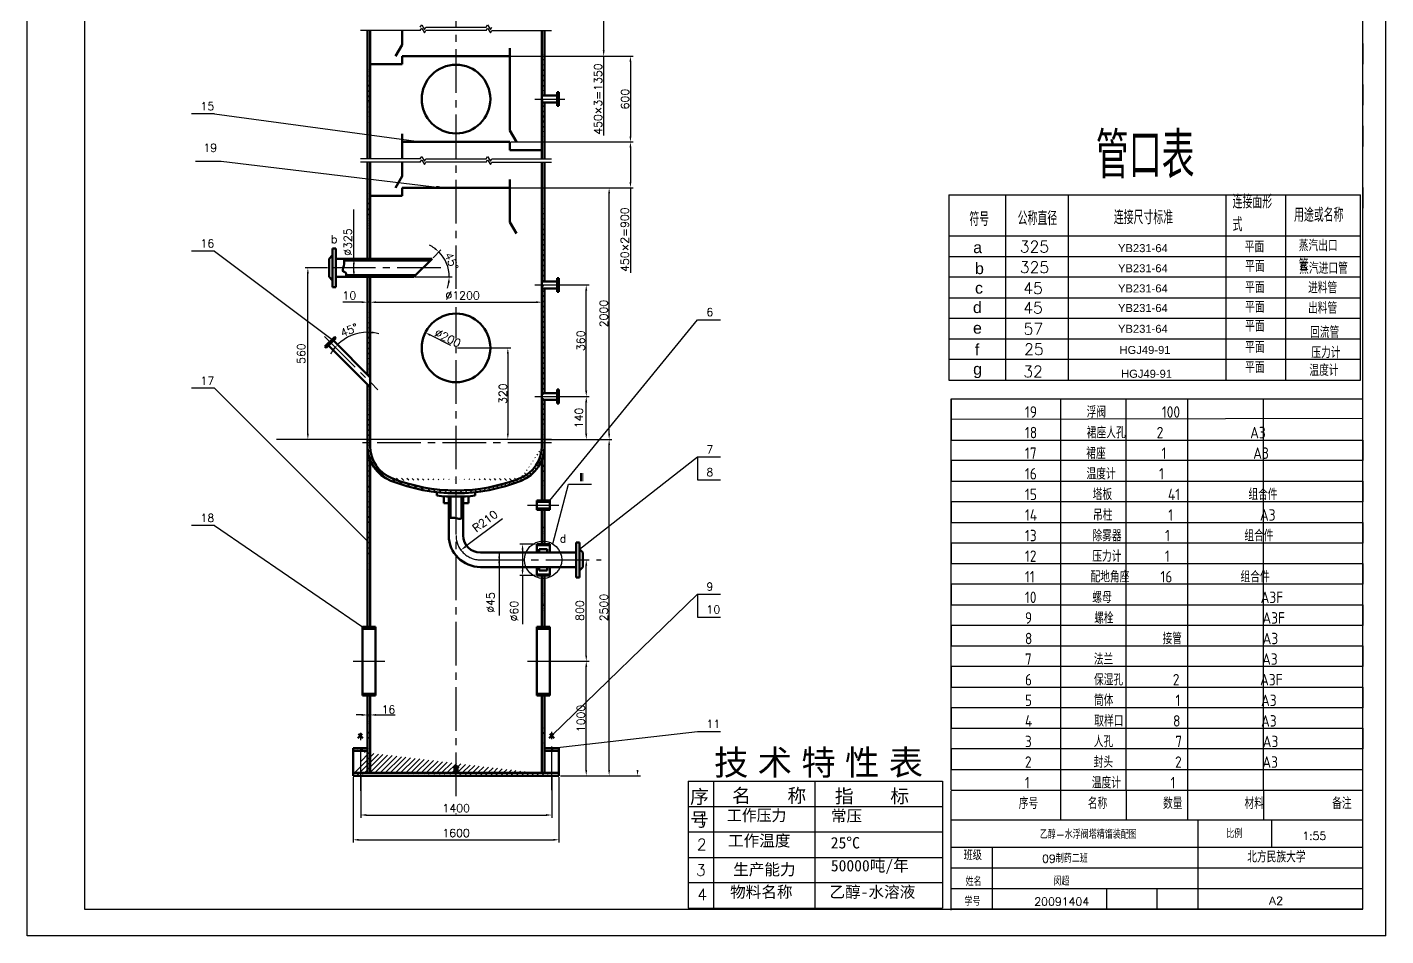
# Model space of a CAD drawing. Header units: millimetres. Extents: x 0 to 594, y 0 to 841.
# Drawn here: x 0 to 594, y 0 to 397 of the extents above; entities that cross this region are included whole.
import ezdxf

# ---------------------------------------------------------------- set-up
doc = ezdxf.new("R2010")
doc.units = ezdxf.units.MM
doc.linetypes.add('CENTER2', pattern=[28.575, 19.05, -3.175, 3.175, -3.175])
for name, color, linetype, lineweight in [('图层1', 1, 'Continuous', 53), ('图层2', 2, 'Continuous', 30), ('图层3', 3, 'Continuous', 25), ('图层5', 5, 'CENTER2', 30), ('图层7', 7, 'Continuous', 25), ('图层9', 181, 'Continuous', 30), ('引出线(粗)9', 7, 'Continuous', 30), ('轮廓线5', 3, 'Continuous', 30)]:
    doc.layers.add(name, color=color, linetype=linetype, lineweight=lineweight)
doc.layers.add('图层11', color=181, linetype='Continuous')
doc.styles.get("Standard").update_dxf_attribs({"font": 'txt.shx', "height": 3.5, "bigfont": 'gbcbig.shx'})
doc.styles.add('工程字', font='gbenor.shx', dxfattribs={"bigfont": 'gbcbig.shx'})
doc.styles.add('样式 1', font='', dxfattribs={"height": 5})
doc.styles.get('样式 1').set_extended_font_data('SimSun')
doc.dimstyles.new('ISO-25', dxfattribs={"dimtxt": 2.5, "dimasz": 2.5, "dimexe": 1.25, "dimexo": 0.625, "dimtad": 1, "dimtxsty": 'Standard', "dimcen": 2.5, "dimadec": 0, "dimazin": 0, "dimtfac": 1, "dimtmove": 0, "dimatfit": 3, "dimfxl": 0, "dimarcsym": 0})

# ---------------------------------------------------------------- blocks, each defined once
blk = doc.blocks.new('*D1')
at = {"layer": 'Defpoints', "color": 0}
for p in [(148.8, 288.03), (144.01, 263.22), (133.91, 260.21), (148.8, 245.33), (150, 244.13)]:
    blk.add_point(p, dxfattribs=at)
at = {"layer": '图层2', "color": 0, "lineweight": -2}
for start, end in [(90, 135), (74.52095, 82.26047), (142.73953, 150.47905)]:
    blk.add_arc((148.8, 245.33), 18.52, start, end, dxfattribs=at)
at = {"layer": '图层2', "color": 0}
for points in [[(151.27, 263.26), (151.32, 264.09), (148.8, 263.85)], [(133.74, 256.81), (134.37, 256.26), (135.7, 258.42)]]:
    blk.add_solid(points, dxfattribs=at)
at = {"layer": '图层2', "color": 0, "insert": (140.77, 264.72), "char_height": 3.5, "attachment_point": 5, "rotation": 22.5}
blk.add_mtext('45°', dxfattribs=at)
blk = doc.blocks.new('*D3')
at = {"layer": 'Defpoints', "color": 0}
for p in [(148.8, 96.55), (150, 96.55), (150, 96.55)]:
    blk.add_point(p, dxfattribs=at)
at = {"layer": '图层2', "color": 0, "lineweight": -2}
for p, q in [((146.3, 96.55), (143.8, 96.55)), ((148.8, 97.18), (148.8, 97.8)), ((148.8, 96.55), (150, 96.55)), ((150, 97.18), (150, 97.8)), ((152.5, 96.55), (160.92, 96.55))]:
    blk.add_line(p, q, dxfattribs=at)
at = {"layer": '图层2', "color": 0}
for points in [[(146.3, 96.97), (146.3, 96.13), (148.8, 96.55)], [(152.5, 96.97), (152.5, 96.13), (150, 96.55)]]:
    blk.add_solid(points, dxfattribs=at)
at = {"layer": '图层2', "color": 0, "insert": (157.96, 98.93), "char_height": 3.5, "attachment_point": 5}
blk.add_mtext('16', dxfattribs=at)
blk = doc.blocks.new('*D7')
at = {"layer": 'Defpoints', "color": 0}
for p in [(177, 295.98), (183.99, 292.03), (135, 288.03), (169.05, 288.03), (169.05, 288.03)]:
    blk.add_point(p, dxfattribs=at)
at = {"layer": '图层2', "color": 0, "lineweight": -2}
for p, q in [((177.44, 296.42), (180.87, 299.85)), ((169.68, 288.03), (185.77, 288.03))]:
    blk.add_line(p, q, dxfattribs=at)
for start, end in [(54.27201, 63.54402), (0, 45), (341.45598, 350.72799)]:
    blk.add_arc((169.05, 288.03), 15.47, start, end, dxfattribs=at)
at = {"layer": '图层2', "color": 0}
for points in [[(178.35, 300.9), (177.81, 300.27), (179.99, 298.96)], [(183.9, 285.57), (184.73, 285.5), (184.52, 288.03)]]:
    blk.add_solid(points, dxfattribs=at)
at = {"layer": '图层2', "color": 0, "insert": (185.53, 294.86), "char_height": 3.5, "attachment_point": 5, "rotation": 292.5}
blk.add_mtext('45°', dxfattribs=at)
blk = doc.blocks.new('*D9')
at = {"layer": 'Defpoints', "color": 0}
for p in [(211, 347), (211, 327.01), (263.74, 327.01)]:
    blk.add_point(p, dxfattribs=at)
at = {"layer": '图层2', "color": 0, "lineweight": -2}
for p, q in [((211.63, 347), (264.99, 347)), ((263.74, 344.5), (263.74, 329.51)), ((211.63, 327.01), (264.99, 327.01)), ((263.74, 327.01), (263.74, 289.86))]:
    blk.add_line(p, q, dxfattribs=at)
at = {"layer": '图层2', "color": 0}
for points in [[(263.33, 344.5), (264.16, 344.5), (263.74, 347)], [(263.33, 329.51), (264.16, 329.51), (263.74, 327.01)]]:
    blk.add_solid(points, dxfattribs=at)
at = {"layer": '图层2', "color": 0, "insert": (261.27, 304.3), "char_height": 3.5, "attachment_point": 5, "rotation": 90}
blk.add_mtext('450×2=900', dxfattribs=at)
blk = doc.blocks.new('*D10')
at = {"layer": 'Defpoints', "color": 0}
for p in [(211, 384.5), (211.63, 347), (263.74, 347)]:
    blk.add_point(p, dxfattribs=at)
at = {"layer": '图层2', "color": 0, "lineweight": -2}
for p, q in [((211.63, 384.5), (264.99, 384.5)), ((263.74, 382), (263.74, 349.5)), ((212.25, 347), (264.99, 347))]:
    blk.add_line(p, q, dxfattribs=at)
at = {"layer": '图层2', "color": 0}
for points in [[(263.33, 382), (264.16, 382), (263.74, 384.5)], [(263.33, 349.5), (264.16, 349.5), (263.74, 347)]]:
    blk.add_solid(points, dxfattribs=at)
at = {"layer": '图层2', "color": 0, "insert": (261.37, 365.75), "char_height": 3.5, "attachment_point": 5, "rotation": 90}
blk.add_mtext('600', dxfattribs=at)
blk = doc.blocks.new('*D11')
at = {"layer": 'Defpoints', "color": 0}
for p in [(211, 404.5), (211, 384.5), (252.04, 384.5)]:
    blk.add_point(p, dxfattribs=at)
at = {"layer": '图层2', "color": 0, "lineweight": -2}
for p, q in [((211.63, 404.5), (253.29, 404.5)), ((252.04, 402), (252.04, 387)), ((211.63, 384.5), (253.29, 384.5)), ((252.04, 384.5), (252.04, 349.86))]:
    blk.add_line(p, q, dxfattribs=at)
at = {"layer": '图层2', "color": 0}
for points in [[(251.63, 402), (252.46, 402), (252.04, 404.5)], [(251.63, 387), (252.46, 387), (252.04, 384.5)]]:
    blk.add_solid(points, dxfattribs=at)
at = {"layer": '图层2', "color": 0, "insert": (249.57, 365.75), "char_height": 3.5, "attachment_point": 5, "rotation": 90}
blk.add_mtext('450×3=1350', dxfattribs=at)

msp = doc.modelspace()

# ---------------------------------------------------------------- hatches: boundary and pattern name
at = {"layer": '图层2'}
h = msp.add_hatch(dxfattribs=at)
h.set_pattern_fill('ANSI31', color=256, scale=0.5, style=0)
edge = h.paths.add_edge_path()
edge.add_line((169.8, 288.779), (139.437, 288.779))
edge.add_spline(control_points=[(139.437, 288.779), (139.416, 288.516), (139.359, 288.255), (139.27, 288.029)], knot_values=[28.0106849, 28.0106849, 28.0106849, 28.0106849, 28.396094, 28.396094, 28.396094, 28.396094], degree=3, periodic=0)
edge.add_line((139.27, 288.029), (169.05, 288.029))
edge.add_line((169.05, 288.029), (169.8, 288.779))
at = {"layer": '图层3'}
h = msp.add_hatch(dxfattribs=at)
h.set_pattern_fill('ANSI31', color=256, scale=0.5, angle=90, style=0)
edge = h.paths.add_edge_path()
edge.add_line((148.8, 339.691), (148.8, 395.691))
edge.add_line((150, 339.691), (150, 395.691))
h = msp.add_hatch(dxfattribs=at)
h.set_pattern_fill('ANSI31', color=256, scale=0.5, angle=90, style=0)
edge = h.paths.add_edge_path()
edge.add_line((226.2, 367.255), (226.2, 395.691))
edge.add_line((225, 339.691), (225, 395.691))
h = msp.add_hatch(dxfattribs=at)
h.set_pattern_fill('ANSI31', color=256, scale=0.5, angle=90, style=0)
edge = h.paths.add_edge_path()
edge.add_line((226.2, 339.691), (226.2, 364.255))
edge.add_line((225, 339.691), (225, 395.691))
h = msp.add_hatch(dxfattribs=at)
h.set_pattern_fill('ANSI31', color=256, scale=0.5, angle=90, style=0)
edge = h.paths.add_edge_path()
edge.add_line((148.8, 295.979), (148.8, 338.191))
edge.add_line((150, 295.979), (150, 338.191))
h = msp.add_hatch(dxfattribs=at)
h.set_pattern_fill('ANSI31', color=256, scale=0.5, angle=90, style=0)
edge = h.paths.add_edge_path()
edge.add_line((226.2, 286.001), (226.2, 338.191))
edge.add_line((225, 214), (225, 338.191))
h = msp.add_hatch(dxfattribs=at)
h.set_pattern_fill('ANSI31', color=256, scale=0.5, angle=90, style=0)
edge = h.paths.add_edge_path()
edge.add_line((226.2, 237.252), (226.2, 283.001))
edge.add_line((225, 214), (225, 338.191))
h = msp.add_hatch(dxfattribs=at)
h.set_pattern_fill('ANSI31', color=256, scale=0.5, angle=90, style=0)
edge = h.paths.add_edge_path()
edge.add_line((226.2, 190.25), (226.2, 234.252))
edge.add_line((225, 214), (225, 338.191))
h = msp.add_hatch(dxfattribs=at)
h.set_pattern_fill('SACNCR', color=256, angle=195, style=0)
edge = h.paths.add_edge_path()
edge.add_line((176.25, 295.229), (138.595, 295.229))
edge.add_line((177, 295.979), (135, 295.979))
h = msp.add_hatch(dxfattribs=at)
h.set_pattern_fill('ANSI31', color=256, scale=0.5, angle=90, style=0)
edge = h.paths.add_edge_path()
edge.add_line((150, 214), (150, 288.029))
edge.add_line((148.8, 135), (148.8, 241.083))
h = msp.add_hatch(dxfattribs=at)
h.set_pattern_fill('ANSI31', color=256, scale=0.5, angle=90, style=0)
edge = h.paths.add_edge_path()
edge.add_line((148.8, 245.325), (148.8, 288.029))
edge.add_line((150, 214), (150, 288.029))
h = msp.add_hatch(dxfattribs=at)
h.set_pattern_fill('ANSI32', color=256, scale=0.5, style=0)
edge = h.paths.add_edge_path()
edge.add_line((148.8, 135), (148.8, 241.083))
edge.add_line((150, 135), (150, 207.881))
h = msp.add_hatch(dxfattribs=at)
h.set_pattern_fill('ANSI32', color=256, scale=0.5, style=0)
edge = h.paths.add_edge_path()
edge.add_line((225, 190.25), (225, 207.881))
edge.add_line((226.2, 190.25), (226.2, 234.252))
h = msp.add_hatch(dxfattribs=at)
h.set_pattern_fill('ANSI31', color=256, scale=0.5, angle=90, style=0)
edge = h.paths.add_edge_path()
edge.add_arc((210, 214), 16.2, 291.75783, 360)
edge.add_arc((210, 214), 15, 291.75783, 360)
h = msp.add_hatch(dxfattribs=at)
h.set_pattern_fill('ANSI31', color=256, scale=0.5, angle=90, style=0)
edge = h.paths.add_edge_path()
edge.add_arc((187.5, 270.374), 76.899, 248.24217, 291.75783)
edge.add_arc((187.5, 270.374), 75.699, 248.24217, 291.75783)
h = msp.add_hatch(dxfattribs=at)
h.set_pattern_fill('JIS_RC_10', color=256, scale=0.25, style=0)
edge = h.paths.add_edge_path()
edge.add_line((185.1, 192.039), (185.1, 182.65))
edge.add_line((184.35, 192.039), (184.35, 175))
h = msp.add_hatch(dxfattribs=at)
h.set_pattern_fill('JIS_RC_10', color=256, scale=0.25, style=0)
edge = h.paths.add_edge_path()
edge.add_line((189.9, 182.517), (189.9, 192.039))
edge.add_line((190.65, 175), (190.65, 192.039))
h = msp.add_hatch(dxfattribs=at)
h.set_pattern_fill('JIS_STN_1E', color=256, angle=60, style=0)
edge = h.paths.add_edge_path()
edge.add_line((222.75, 189.75), (228.45, 189.75))
edge.add_line((222.75, 190.25), (228.45, 190.25))
h = msp.add_hatch(dxfattribs=at)
h.set_pattern_fill('JIS_STN_1E', color=256, angle=60, style=0)
edge = h.paths.add_edge_path()
edge.add_line((222.75, 186.75), (228.45, 186.75))
edge.add_line((222.75, 186.25), (228.45, 186.25))
h = msp.add_hatch(dxfattribs=at)
h.set_pattern_fill('ANSI32', color=256, scale=0.5, style=0)
edge = h.paths.add_edge_path()
edge.add_line((226.2, 171.25), (226.2, 186.25))
edge.add_line((225, 171.25), (225, 186.25))
h = msp.add_hatch(dxfattribs=at)
h.set_pattern_fill('JIS_STN_1E', color=256, scale=0.75, angle=30, style=0)
edge = h.paths.add_edge_path()
edge.add_line((222.75, 170.75), (228.45, 170.75))
edge.add_line((222.75, 171.25), (228.45, 171.25))
h = msp.add_hatch(dxfattribs=at)
h.set_pattern_fill('JIS_STN_1E', color=256, scale=0.75, angle=30, style=0)
edge = h.paths.add_edge_path()
edge.add_line((222.75, 157.95), (228.45, 157.95))
edge.add_line((222.75, 157.45), (228.45, 157.45))
h = msp.add_hatch(dxfattribs=at)
h.set_pattern_fill('ANSI32', color=256, scale=0.5, style=0)
edge = h.paths.add_edge_path()
edge.add_line((226.2, 135), (226.2, 157.45))
edge.add_line((225, 135), (225, 157.45))
h = msp.add_hatch(dxfattribs=at)
h.set_pattern_fill('JIS_STN_1E', color=256, angle=90, style=0)
edge = h.paths.add_edge_path()
edge.add_line((146.55, 135), (152.25, 135))
edge.add_line((146.55, 134.2), (152.25, 134.2))
h = msp.add_hatch(dxfattribs=at)
h.set_pattern_fill('JIS_STN_1E', color=256, angle=90, style=0)
edge = h.paths.add_edge_path()
edge.add_line((222.75, 134.2), (228.45, 134.2))
edge.add_line((222.75, 135), (228.45, 135))
h = msp.add_hatch(dxfattribs=at)
h.set_pattern_fill('JIS_STN_1E', color=256, angle=90, style=0)
edge = h.paths.add_edge_path()
edge.add_line((146.55, 105.8), (152.25, 105.8))
edge.add_line((146.55, 105), (152.25, 105))
h = msp.add_hatch(dxfattribs=at)
h.set_pattern_fill('ANSI32', color=256, scale=0.5, style=0)
edge = h.paths.add_edge_path()
edge.add_line((148.8, 71.2), (148.8, 105))
edge.add_line((150, 71.2), (150, 105))
h = msp.add_hatch(dxfattribs=at)
h.set_pattern_fill('JIS_STN_1E', color=256, angle=90, style=0)
edge = h.paths.add_edge_path()
edge.add_line((222.75, 105.8), (228.45, 105.8))
edge.add_line((222.75, 105), (228.45, 105))
h = msp.add_hatch(dxfattribs=at)
h.set_pattern_fill('ANSI32', color=256, scale=0.5, style=0)
edge = h.paths.add_edge_path()
edge.add_line((226.2, 71.2), (226.2, 105))
edge.add_line((225, 71.2), (225, 105))
h = msp.add_hatch(dxfattribs=at)
h.set_pattern_fill('ANSI31', color=256, scale=0.5, style=0)
edge = h.paths.add_edge_path()
edge.add_line((142.5, 80.8), (148.8, 80.8))
edge.add_line((142.5, 82), (148.8, 82))
edge.add_line((142.5, 70), (150, 70))
edge.add_line((142.5, 71.2), (232.5, 71.2))
edge.add_line((142.5, 70), (232.5, 70))
h = msp.add_hatch(dxfattribs=at)
h.set_pattern_fill('ANSI31', color=256, scale=0.5, style=0)
edge = h.paths.add_edge_path()
edge.add_line((226.2, 80.8), (232.5, 80.8))
edge.add_line((226.2, 82), (232.5, 82))

# ---------------------------------------------------------------- linework, layer by layer
for p, q in [((25, 831), (25, 11.71)), ((584, 11.71), (584, 831)), ((584, 390.076), (584, 381.076)), ((584, 372.076), (584, 363.076)), ((584, 354.076), (584, 345.076)), ((584, 327.076), (584, 327.076)), ((584, 327.076), (584, 318.076)), ((402.927, 323.915), (582.927, 323.915)), ((402.927, 323.915), (402.927, 242.915)), ((402.927, 323.915), (427.69, 323.915)), ((427.69, 323.915), (427.69, 242.915)), ((455.33, 242.915), (455.33, 323.915)), ((455.33, 323.915), (524.08, 323.915)), ((524.08, 323.915), (524.08, 242.915)), ((550.326, 242.915), (550.326, 323.915)), ((582.927, 242.915), (582.927, 323.915)), ((402.927, 305.915), (582.927, 305.915)), ((402.927, 296.915), (582.927, 296.915)), ((582.927, 287.915), (402.927, 287.915)), ((402.927, 278.915), (582.927, 278.915)), ((582.927, 269.915), (402.927, 269.915)), ((402.927, 260.915), (582.927, 260.915)), ((582.927, 251.915), (402.927, 251.915)), ((402.927, 242.915), (582.927, 242.915)), ((402.927, 242.915), (582.927, 242.915)), ((404, 63.71), (404, 234.71)), ((404, 234.71), (404, 234.71)), ((404, 234.71), (404, 225.71)), ((404, 234.71), (584, 234.71)), ((404, 234.71), (451.828, 234.71)), ((451.828, 234.71), (451.828, 63.71)), ((480.489, 63.71), (480.489, 234.71)), ((480.489, 234.71), (507.328, 234.71)), ((507.328, 234.71), (507.328, 63.71)), ((540.485, 63.71), (540.485, 234.71)), ((584, 226.098), (404, 225.71)), ((584, 216.71), (584, 226.098)), ((404, 225.71), (404, 216.71)), ((404, 207.71), (404, 216.71)), ((404, 216.71), (584, 216.71)), ((584, 216.71), (584, 207.71)), ((404, 207.71), (404, 198.71)), ((584, 207.71), (404, 207.71)), ((584, 198.71), (584, 207.71)), ((404, 189.71), (404, 198.71)), ((404, 198.71), (584, 198.71)), ((584, 198.71), (584, 189.71)), ((404, 189.71), (404, 180.71)), ((584, 189.71), (404, 189.71)), ((584, 180.71), (584, 189.71)), ((404, 171.71), (404, 180.71)), ((404, 180.71), (584, 180.71)), ((584, 180.71), (584, 171.71)), ((584, 162.71), (584, 176.341)), ((404, 171.71), (404, 162.71)), ((584, 171.71), (404, 171.71)), ((584, 162.71), (584, 171.71)), ((404, 153.71), (404, 162.71)), ((404, 162.71), (584, 162.71)), ((584, 162.71), (584, 153.71)), ((584, 162.71), (584, 162.71)), ((404, 153.71), (404, 144.71)), ((584, 153.71), (404, 153.71)), ((584, 144.71), (584, 153.71)), ((404, 135.71), (404, 144.71)), ((404, 144.71), (584, 144.71)), ((584, 144.71), (584, 135.71)), ((404, 135.71), (404, 126.71)), ((584, 135.71), (404, 135.71)), ((584, 126.71), (584, 135.71)), ((404, 117.71), (404, 126.71)), ((404, 126.71), (584, 126.71)), ((584, 126.71), (584, 117.71)), ((404, 117.71), (404, 108.71)), ((584, 117.71), (404, 117.71)), ((404, 117.71), (404, 117.71)), ((584, 108.71), (584, 117.71)), ((404, 99.71), (404, 108.71)), ((404, 108.71), (584, 108.71)), ((584, 108.71), (584, 99.71)), ((404, 99.71), (404, 90.71)), ((584, 99.71), (404, 99.71)), ((584, 90.71), (584, 99.71)), ((404, 81.71), (404, 90.71)), ((404, 90.71), (584, 90.71)), ((584, 90.71), (584, 81.71)), ((404, 81.71), (404, 72.71)), ((584, 81.71), (404, 81.71)), ((584, 72.71), (584, 81.71)), ((404, 72.71), (584, 72.71)), ((403.897, 11.282), (403.897, 63.282)), ((404, 63.71), (584, 63.71)), ((451.828, 63.71), (480.489, 63.71)), ((451.828, 63.71), (451.828, 50.71)), ((480.489, 63.71), (480.489, 50.71)), ((507.328, 63.71), (540.485, 63.71)), ((507.328, 63.71), (507.328, 50.71)), ((540.485, 63.71), (540.485, 50.71)), ((404, 50.71), (584, 50.71)), ((434, 50.71), (479, 50.71)), ((512, 11.71), (512, 50.71)), ((512, 50.71), (544, 50.71)), ((544, 50.71), (544, 38.71)), ((544, 50.71), (561, 50.71)), ((561, 50.71), (577.267, 50.71)), ((584, 11.71), (584, 50.71)), ((404, 38.71), (584, 38.71)), ((422, 11.71), (422, 38.712)), ((404, 29.71), (583.858, 29.71)), ((404, 20.71), (584, 20.71)), ((472, 11.71), (472, 20.71)), ((472, 20.71), (472, 20.71)), ((494, 11.71), (494, 20.71)), ((594, 11.71), (594, 21.71)), ((288.955, 12.068), (288.955, 12.068)), ((25, 11.71), (584, 11.71)), ((584, 11.71), (404, 11.71)), ((404, 11.71), (422, 11.71)), ((422, 11.71), (432, 11.71)), ((432, 11.71), (452, 11.71)), ((452, 11.71), (462, 11.71)), ((462, 11.71), (572, 11.71)), ((462, 11.71), (472, 11.71)), ((472, 11.71), (494, 11.71)), ((494, 11.71), (512, 11.71)), ((584, 11.71), (584, 11.71))]:
    msp.add_line(p, q)
at = {"layer": '图层1'}
for p, q in [((148.8, 339.691), (148.8, 395.691)), ((150, 339.691), (150, 395.691)), ((164, 395.691), (164, 389.504)), ((225, 339.691), (225, 395.691)), ((226.2, 367.255), (226.2, 395.691)), ((164, 389.504), (161, 384.505)), ((211.001, 352.004), (211.001, 388.055)), ((164, 380.954), (150, 380.954)), ((211.001, 384.505), (164, 384.505)), ((164, 380.954), (164, 384.505)), ((232.5, 368.755), (231.75, 368.755)), ((231.75, 368.755), (231.75, 362.755)), ((232.5, 362.755), (232.5, 368.755)), ((231.75, 367.255), (225, 367.255)), ((231.75, 364.255), (225, 364.255)), ((226.2, 339.691), (226.2, 364.255)), ((231.75, 362.755), (232.5, 362.755)), ((164, 350.555), (164, 339.691)), ((211.001, 352.004), (214.001, 347.005)), ((211.001, 347.005), (164, 347.005)), ((211.001, 343.454), (211.001, 347.005)), ((211.001, 343.454), (225, 343.454)), ((148.8, 295.979), (148.8, 338.191)), ((150, 295.979), (150, 338.191)), ((164, 338.191), (164, 332.005)), ((225, 214), (225, 338.191)), ((226.2, 286.001), (226.2, 338.191)), ((164, 332.005), (161, 327.005)), ((211.001, 327.005), (164, 327.005)), ((164, 323.455), (164, 327.005)), ((211.001, 330.556), (211.001, 312.005)), ((164, 323.455), (150, 323.455)), ((211.001, 312.005), (214.001, 307.006)), ((133.5, 297.479), (132, 295.979)), ((133.5, 297.479), (132, 295.979)), ((133.5, 300.479), (133.5, 283.529)), ((135, 300.479), (133.5, 300.479)), ((133.5, 283.529), (133.5, 300.479)), ((135, 300.479), (133.5, 300.479)), ((135, 300.479), (135, 283.529)), ((135, 283.529), (135, 300.479)), ((132, 295.979), (132, 288.029)), ((132, 288.029), (132, 295.979)), ((169.05, 295.979), (135, 295.979)), ((177, 295.979), (135, 295.979)), ((176.25, 295.229), (138.595, 295.229)), ((177, 295.979), (169.05, 288.029)), ((133.5, 286.529), (132, 288.029)), ((133.5, 286.529), (132, 288.029)), ((169.05, 288.029), (135, 288.029)), ((139.437, 288.779), (169.8, 288.779)), ((139.437, 288.779), (169.8, 288.779)), ((148.8, 245.325), (148.8, 288.029)), ((150, 214), (150, 288.029)), ((231.75, 286.001), (225, 286.001)), ((232.5, 287.501), (231.75, 287.501)), ((231.75, 287.501), (231.75, 281.501)), ((232.5, 281.501), (232.5, 287.501)), ((135, 283.529), (133.5, 283.529)), ((135, 283.529), (133.5, 283.529)), ((231.75, 283.001), (225, 283.001)), ((226.2, 237.252), (226.2, 283.001)), ((231.75, 281.501), (232.5, 281.501)), ((134.444, 261.803), (130.201, 257.56)), ((134.974, 261.273), (134.444, 261.803)), ((130.201, 257.56), (130.731, 257.03)), ((130.731, 257.03), (134.974, 261.273)), ((131.792, 258.091), (150, 239.883)), ((133.913, 260.212), (150, 244.125)), ((148.8, 135), (148.8, 241.083)), ((232.5, 238.752), (231.75, 238.752)), ((231.75, 238.752), (231.75, 232.752)), ((232.5, 232.752), (232.5, 238.752)), ((231.75, 237.252), (225, 237.252)), ((231.75, 234.252), (225, 234.252)), ((226.2, 190.25), (226.2, 234.252)), ((231.75, 232.752), (232.5, 232.752)), ((150, 135), (150, 207.881)), ((225, 190.25), (225, 207.881)), ((179.1, 193.936), (179.1, 192.427)), ((182.1, 192.162), (182.1, 189.155)), ((184.35, 192.039), (184.35, 175)), ((185.1, 192.039), (185.1, 182.65)), ((189.9, 182.517), (189.9, 192.039)), ((190.65, 175), (190.65, 192.039)), ((192.9, 192.162), (192.9, 189.155)), ((195.9, 193.936), (195.9, 192.427)), ((222.75, 190.25), (228.45, 190.25)), ((222.75, 190.25), (222.75, 186.25)), ((228.45, 190.25), (228.45, 186.25)), ((222.75, 189.75), (228.45, 189.75)), ((222.75, 186.75), (228.45, 186.75)), ((222.75, 186.25), (228.45, 186.25)), ((225, 171.25), (225, 186.25)), ((226.2, 171.25), (226.2, 186.25)), ((198.15, 167.5), (240, 167.5)), ((222.75, 171.25), (228.45, 171.25)), ((222.75, 167.5), (222.75, 171.25)), ((222.75, 170.75), (228.45, 170.75)), ((223.8, 169), (227.4, 169)), ((223.8, 167.5), (223.8, 169)), ((227.4, 167.5), (227.4, 169)), ((228.45, 167.5), (228.45, 171.25)), ((240, 156.7), (240, 172)), ((240, 172), (241.5, 172)), ((241.5, 156.7), (241.5, 172)), ((243, 167.5), (241.5, 169)), ((243, 161.2), (243, 167.5)), ((198.15, 161.2), (240, 161.2)), ((222.75, 161.2), (222.75, 157.45)), ((223.8, 161.2), (223.8, 159.7)), ((227.4, 161.2), (227.4, 159.7)), ((228.45, 161.2), (228.45, 157.45)), ((243, 161.2), (241.5, 159.7)), ((222.75, 157.95), (228.45, 157.95)), ((222.75, 157.45), (228.45, 157.45)), ((223.8, 159.7), (227.4, 159.7)), ((225, 135), (225, 157.45)), ((226.2, 135), (226.2, 157.45)), ((240, 156.7), (241.5, 156.7)), ((146.55, 135), (152.25, 135)), ((146.55, 135), (146.55, 105)), ((146.55, 134.2), (152.25, 134.2)), ((152.25, 135), (152.25, 105)), ((222.75, 135), (222.75, 105)), ((222.75, 135), (228.45, 135)), ((222.75, 134.2), (228.45, 134.2)), ((228.45, 135), (228.45, 105)), ((146.55, 105.8), (152.25, 105.8)), ((146.55, 105), (152.25, 105)), ((148.8, 71.2), (148.8, 105)), ((150, 71.2), (150, 105)), ((222.75, 105.8), (228.45, 105.8)), ((222.75, 105), (228.45, 105)), ((225, 71.2), (225, 105)), ((226.2, 71.2), (226.2, 105)), ((146.44, 88.302), (144.549, 86.41)), ((144.86, 88.302), (146.751, 86.41)), ((230.14, 88.302), (228.249, 86.41)), ((228.56, 88.302), (230.451, 86.41)), ((142.5, 70), (142.5, 82)), ((142.5, 82), (148.8, 82)), ((142.5, 80.8), (148.8, 80.8)), ((226.2, 82), (232.5, 82)), ((226.2, 80.8), (232.5, 80.8)), ((232.5, 70), (232.5, 82)), ((186.875, 73.701), (186.875, 71.2)), ((188.125, 73.701), (188.125, 71.2)), ((142.5, 71.2), (232.5, 71.2)), ((142.5, 70), (232.5, 70)), ((142.5, 70), (150, 70)), ((187.5, 70), (187.5, 70))]:
    msp.add_line(p, q, dxfattribs=at)
for centre in [(187.5, 365.755), (187.5, 257.004)]:
    msp.add_circle(centre, 15, dxfattribs=at)
for centre, radius, start, end in [((165, 214), 16.2, 180, 248.24217), ((165, 214), 15, 180, 248.24217), ((210, 214), 15, 291.75783, 0), ((210, 214), 16.2, 291.75783, 0), ((187.5, 270.374), 76.899, 248.24217, 291.75783), ((187.5, 270.374), 75.699, 248.24217, 291.75783), ((187.5, 270.374), 78.399, 263.849245, 276.150755), ((187.5, 270.374), 81.399, 266.19619, 267.782186), ((187.5, 270.374), 81.399, 272.217814, 273.80381), ((198.15, 175), 13.8, 180, 270), ((198.15, 175), 7.5, 180, 270), ((187.5, 73.701), 0.625, 0, 180)]:
    msp.add_arc(centre, radius, start, end, dxfattribs=at)
for points, knots in [([(138.517, 295.979), (138.626, 295.072), (138.805, 293.381), (137.577, 290.085), (139.473, 290.389), (139.594, 288.854), (139.27, 288.029)], [22.9775592, 22.9775592, 22.9775592, 22.9775592, 25.0193216, 26.7365153, 26.9877227, 28.396094, 28.396094, 28.396094, 28.396094]), ([(184.35, 182.517), (185.808, 182.824), (187.066, 182.667), (189.456, 182.025), (190.409, 182.879), (190.65, 183.074)], [9.5182298, 9.5182298, 9.5182298, 9.5182298, 11.6182298, 13.2182298, 13.7745418, 13.7745418, 13.7745418, 13.7745418])]:
    msp.add_open_spline(points, degree=3, knots=knots, dxfattribs=at)
at = {"layer": '图层11'}
for p, q in [((84.75, 338.52), (73.529, 338.52)), ((180.364, 327.005), (84.75, 338.52))]:
    msp.add_line(p, q, dxfattribs=at)
msp.add_ellipse((179.574, 327.101), major_axis=(0.79, -0.095), ratio=0.6280695, dxfattribs=at)
at = {"layer": '图层2'}
for p, q in [((211.626, 347.005), (245.467, 347.005)), ((211.626, 327.005), (255.682, 327.005)), ((254.432, 219.504), (254.432, 324.505)), ((142.841, 295.979), (142.841, 317.496)), ((131.375, 292.004), (121.47, 292.004)), ((148.175, 295.979), (141.591, 295.979)), ((142.841, 290.529), (142.841, 293.479)), ((122.72, 219.504), (122.72, 289.504)), ((148.175, 288.029), (141.591, 288.029)), ((150, 287.404), (150, 275.719)), ((150, 287.404), (150, 275.719)), ((225, 282.376), (225, 275.719)), ((233.125, 284.501), (245.675, 284.501)), ((244.425, 238.252), (244.425, 282.001)), ((146.3, 276.969), (137.967, 276.969)), ((148.8, 277.594), (148.8, 278.219)), ((150, 276.969), (148.8, 276.969)), ((152.5, 276.969), (222.5, 276.969)), ((152.5, 276.969), (155, 276.969)), ((185.261, 258.115), (176.303, 262.56)), ((188.125, 257.004), (211.395, 257.004)), ((210.145, 254.504), (210.145, 219.504)), ((226.2, 237.877), (226.2, 244.07)), ((233.125, 235.752), (245.675, 235.752)), ((233.125, 235.752), (245.675, 235.752)), ((244.425, 219.504), (244.425, 233.252)), ((148.175, 217.004), (108.958, 217.004)), ((148.175, 217.004), (121.47, 217.004)), ((224.375, 217.004), (208.895, 217.004)), ((226.825, 217.004), (255.682, 217.004)), ((226.825, 217.004), (255.682, 217.004)), ((226.825, 217.004), (245.675, 217.004)), ((254.432, 72.5), (254.432, 214.504)), ((207.845, 182.269), (191.629, 170.111)), ((198.775, 167.5), (206.339, 167.5)), ((206.339, 167.5), (206.339, 161.2)), ((222.125, 171.25), (215.327, 171.25)), ((216.577, 168.75), (216.577, 159.95)), ((198.775, 161.2), (206.339, 161.2)), ((206.339, 161.2), (206.339, 140.048)), ((243.625, 164.35), (245.675, 164.35)), ((244.25, 164.35), (245.675, 164.35)), ((244.425, 122.5), (244.425, 161.85)), ((222.125, 157.45), (215.327, 157.45)), ((216.577, 157.45), (216.577, 136.298)), ((229.075, 120), (245.675, 120)), ((229.075, 120), (245.675, 120)), ((244.425, 72.5), (244.425, 117.5)), ((142.5, 69.375), (142.5, 40.729)), ((145.827, 69.375), (145.827, 51.559)), ((229.35, 69.375), (229.35, 51.559)), ((232.5, 69.375), (232.5, 40.729)), ((233.125, 70), (245.675, 70)), ((233.75, 70), (255.682, 70)), ((234.375, 70), (268.114, 70)), ((148.327, 52.809), (226.85, 52.809)), ((145, 41.979), (230, 41.979))]:
    msp.add_line(p, q, dxfattribs=at)
for points in [[(254.015, 324.505), (254.849, 324.505), (254.432, 327.005)], [(122.303, 289.504), (123.136, 289.504), (122.72, 292.004)], [(142.425, 293.479), (143.258, 293.479), (142.841, 295.979)], [(142.425, 290.529), (143.258, 290.529), (142.841, 288.029)], [(244.009, 282.001), (244.842, 282.001), (244.425, 284.501)], [(146.3, 277.385), (146.3, 276.552), (148.8, 276.969)], [(152.5, 277.385), (152.5, 276.552), (150, 276.969)], [(152.5, 277.385), (152.5, 276.552), (150, 276.969)], [(222.5, 277.385), (222.5, 276.552), (225, 276.969)], [(176.488, 262.934), (176.118, 262.187), (174.063, 263.672)], [(209.729, 254.504), (210.562, 254.504), (210.145, 257.004)], [(244.009, 238.252), (244.842, 238.252), (244.425, 235.752)], [(244.009, 233.252), (244.842, 233.252), (244.425, 235.752)], [(122.303, 219.504), (123.136, 219.504), (122.72, 217.004)], [(209.729, 219.504), (210.562, 219.504), (210.145, 217.004)], [(244.009, 219.504), (244.842, 219.504), (244.425, 217.004)], [(254.015, 219.504), (254.849, 219.504), (254.432, 217.004)], [(254.015, 214.504), (254.849, 214.504), (254.432, 217.004)], [(191.379, 170.444), (191.879, 169.778), (189.629, 168.611)], [(205.922, 165), (206.755, 165), (206.339, 167.5)], [(216.16, 168.75), (216.994, 168.75), (216.577, 171.25)], [(205.922, 163.7), (206.755, 163.7), (206.339, 161.2)], [(244.009, 161.85), (244.842, 161.85), (244.425, 164.35)], [(216.16, 159.95), (216.994, 159.95), (216.577, 157.45)], [(244.009, 122.5), (244.842, 122.5), (244.425, 120)], [(244.009, 117.5), (244.842, 117.5), (244.425, 120)], [(244.009, 72.5), (244.842, 72.5), (244.425, 70)], [(254.015, 72.5), (254.849, 72.5), (254.432, 70)], [(266.448, 72.5), (267.281, 72.5), (266.864, 70)], [(148.327, 53.225), (148.327, 52.392), (145.827, 52.809)], [(226.85, 53.225), (226.85, 52.392), (229.35, 52.809)], [(145, 42.396), (145, 41.563), (142.5, 41.979)], [(230, 42.396), (230, 41.563), (232.5, 41.979)]]:
    msp.add_solid(points, dxfattribs=at)
at = {"layer": '图层3'}
for p, q in [((150.266, 211.19), (148.861, 212.594)), ((151.285, 207.925), (149.334, 209.877)), ((157.119, 199.846), (150.846, 206.119)), ((161.038, 198.172), (158.925, 200.285)), ((164.441, 197.015), (162.549, 198.906)), ((170.587, 195.359), (168.966, 196.98)), ((173.414, 194.777), (171.887, 196.303)), ((204.29, 195.331), (203.282, 196.339)), ((206.106, 195.761), (205.113, 196.753)), ((207.885, 196.227), (206.906, 197.205)), ((209.628, 196.728), (208.663, 197.694)), ((211.338, 197.264), (210.384, 198.218)), ((213.015, 197.832), (212.072, 198.775)), ((214.66, 198.432), (213.727, 199.364)), ((215.362, 199.99), (216.283, 199.068)), ((176.112, 194.324), (174.663, 195.772)), ((178.7, 193.981), (177.317, 195.364)), ((181.191, 193.735), (179.864, 195.062)), ((183.596, 193.575), (182.317, 194.853)), ((185.924, 193.492), (184.688, 194.728)), ((188.182, 193.479), (186.983, 194.678)), ((190.376, 193.53), (189.211, 194.695)), ((192.512, 193.639), (191.376, 194.775)), ((194.593, 193.804), (193.483, 194.913)), ((196.622, 194.019), (195.537, 195.104)), ((198.604, 194.282), (197.541, 195.345)), ((200.542, 194.59), (199.499, 195.633)), ((202.436, 194.94), (201.411, 195.965))]:
    msp.add_line(p, q, dxfattribs=at)
at = {"layer": '图层5'}
for p, q in [((187.5, 282.773), (187.5, 694.446)), ((221.886, 365.755), (235.134, 365.755)), ((180.84, 292.004), (124.519, 292.004)), ((180.84, 292.004), (124.519, 292.004)), ((221.886, 284.501), (235.134, 284.501)), ((187.5, 61.067), (187.5, 274.817)), ((129.992, 262.012), (153.342, 238.662)), ((221.886, 235.752), (235.134, 235.752)), ((218.7, 188.25), (232.5, 188.25)), ((198.15, 164.35), (250.949, 164.35)), ((142.5, 120), (156.3, 120)), ((218.7, 120), (232.5, 120)), ((145.827, 63.331), (145.827, 89.966)), ((229.35, 63.738), (229.35, 89.357)), ((186.116, 73.701), (188.835, 73.701)), ((187.5, 53.217), (187.5, 53.434))]:
    msp.add_line(p, q, dxfattribs=at)
msp.add_arc((198.15, 175), 10.65, 180, 270, dxfattribs=at)
at = {"layer": '图层7'}
for p, q in [((0, 0), (0, 841)), ((594, 0), (594, 841)), ((171.884, 397.191), (172.484, 398.23)), ((172.484, 398.23), (173.684, 396.151)), ((200.716, 397.191), (201.316, 398.23)), ((201.316, 398.23), (202.516, 396.151)), ((171.884, 395.691), (145.8, 395.691)), ((171.884, 395.691), (172.484, 396.73)), ((172.484, 396.73), (173.684, 394.651)), ((173.684, 396.151), (174.284, 397.191)), ((173.684, 394.651), (174.284, 395.691)), ((174.284, 397.191), (200.716, 397.191)), ((200.716, 395.691), (174.284, 395.691)), ((200.716, 395.691), (201.316, 396.73)), ((201.316, 396.73), (202.516, 394.651)), ((202.516, 396.151), (203.116, 397.191)), ((202.516, 394.651), (203.116, 395.691)), ((203.116, 395.691), (229.2, 395.691)), ((171.884, 339.691), (145.8, 339.691)), ((171.884, 339.691), (172.484, 340.73)), ((171.884, 338.191), (172.484, 339.23)), ((172.484, 340.73), (173.684, 338.652)), ((172.484, 339.23), (173.684, 337.152)), ((173.684, 338.652), (174.284, 339.691)), ((174.284, 339.691), (200.716, 339.691)), ((200.716, 339.691), (201.316, 340.73)), ((200.716, 338.191), (201.316, 339.23)), ((201.316, 340.73), (202.516, 338.652)), ((201.316, 339.23), (202.516, 337.152)), ((202.516, 338.652), (203.116, 339.691)), ((203.116, 339.691), (229.2, 339.691)), ((171.884, 338.191), (145.8, 338.191)), ((173.684, 337.152), (174.284, 338.191)), ((200.716, 338.191), (174.284, 338.191)), ((202.516, 337.152), (203.116, 338.191)), ((203.116, 338.191), (229.2, 338.191)), ((229.2, 217.004), (145.8, 217.004)), ((594, 0), (0, 0))]:
    msp.add_line(p, q, dxfattribs=at)
at = {"layer": '图层7', "linetype": 'CENTER2'}
msp.add_line((229.2, 215.504), (145.8, 215.504), dxfattribs=at)
at = {"layer": '图层7'}
msp.add_circle((225.576, 164.362), 8.14, dxfattribs=at)
at = {"layer": '图层9'}
for p, q in [((81.886, 359.324), (71.886, 359.324)), ((81.886, 359.324), (172.204, 347.005)), ((81.886, 299.324), (71.886, 299.324)), ((81.886, 299.324), (71.886, 299.324)), ((81.886, 299.324), (133.308, 260.667)), ((228.45, 190.25), (293.114, 269.324)), ((293.114, 269.324), (303.114, 269.324)), ((81.886, 239.324), (71.886, 239.324)), ((81.886, 239.324), (149.769, 171.441)), ((241.5, 169), (293.114, 209.324)), ((293.114, 209.324), (303.114, 209.324)), ((293.114, 209.324), (293.114, 199.324)), ((229.837, 171.297), (236.726, 197.419)), ((236.726, 197.419), (246.726, 197.419)), ((293.114, 199.324), (303.114, 199.324)), ((81.886, 179.324), (71.886, 179.324)), ((81.886, 179.324), (146.55, 135)), ((229.35, 87.512), (293.114, 149.324)), ((293.114, 149.324), (303.114, 149.324)), ((293.114, 149.324), (293.114, 139.324)), ((293.114, 139.324), (303.114, 139.324)), ((229.35, 82), (293.114, 89.324)), ((293.114, 89.324), (303.114, 89.324))]:
    msp.add_line(p, q, dxfattribs=at)
at = {"layer": '轮廓线5', "lineweight": 30}
for p, q in [((288.955, 67.568), (288.955, 12.068)), ((288.955, 67.568), (400.18, 67.568)), ((400.18, 67.568), (400.18, 12.068)), ((288.955, 12.068), (400.18, 12.068))]:
    msp.add_line(p, q, dxfattribs=at)
at = {"layer": '轮廓线5'}
for p, q in [((300.055, 67.568), (300.055, 12.068)), ((344.455, 12.068), (344.455, 67.568)), ((288.955, 56.468), (400.18, 56.468)), ((400.18, 45.368), (288.955, 45.368)), ((288.955, 34.268), (400.18, 34.268)), ((400.18, 23.168), (288.955, 23.168))]:
    msp.add_line(p, q, dxfattribs=at)

# ---------------------------------------------------------------- texts
at = {"color": 3, "attachment_point": 1}
for s, insert, char_height, width in [('管口表', (467.194, 351.135), 20, 203.82965), ('连接面形式', (527, 323.937), 6, 17.26381), ('符号', (411.939, 316.299), 6, 14.37142), ('公称直径', (433.045, 316.644), 6, 21.42215), ('连接尺寸标准', (475.083, 317.07), 6, 51.17488), ('用途或名称', (553.885, 318.123), 6, 24.04603), ('325', (433.957, 303.741), 5, 30.52274), ('平面', (532.324, 303.705), 5, 54.63438), ('蒸汽出口管', (555.942, 304.239), 5, 19.8765), ('{\\fArial|b0|i0|c0|p32;a}', (413.594, 303.427), 5, 10.7614), ('{\\fArial|b0|i0|c0|p32;YB231-64}', (476.914, 302.353), 3.5, 53.28365), ('{\\fArial|b0|i0|c0|p32;b}', (414.395, 294.241), 5, 5.83434), ('325', (433.957, 294.741), 5, 30.52274), ('{\\fArial|b0|i0|c0|p32;YB231-64}', (476.914, 293.557), 3.5, 53.28365), ('平面', (532.488, 295.236), 5, 54.63438), ('蒸汽进口管', (556.146, 294.332), 5, 20.05397), ('平面', (532.488, 285.989), 5, 54.63438), ('进料管', (560.006, 285.814), 5, 23.07094), ('{\\fArial|b0|i0|c0|p32;c}', (414.389, 285.711), 5, 3.27304), ('{\\fArial|b0|i0|c0|p32;YB231-64}', (476.914, 284.762), 3.5, 53.28365), ('{\\fArial|b0|i0|c0|p32;YB231-64}', (476.914, 276.191), 3.5, 53.28365), ('平面', (532.488, 277.419), 5, 54.63438), ('出料管', (560, 276.953), 5, 18.63422), ('57', (435.608, 267.799), 5, 31.51305), ('平面', (532.488, 269.075), 5, 54.63438), ('{\\fArial|b0|i0|c0|p32;YB231-64}', (476.914, 267.098), 3.5, 53.28365), ('回流管', (560.887, 266.347), 5, 20.94131), ('25', (435.844, 258.915), 5, 32.83347), ('{\\fArial|b0|i0|c0|p32;HGJ49-91}', (477.571, 257.851), 3.5, 57.4946), ('平面', (532.488, 259.828), 5, 54.63438), ('压力计', (561.424, 257.484), 5, 21.11878), ('平面', (532.488, 251.032), 5, 54.63438), ('温度计', (560.577, 249.742), 5, 21.89072), ('{\\fArial|b0|i0|c0|p32;g}', (413.577, 250.285), 5, 11.84988), ('32', (435.459, 249.15), 5, 15.09642), ('{\\fArial|b0|i0|c0|p32;HGJ49-91}', (478.245, 247.44), 3.5, 57.4946), ('乙醇-水浮阀塔精馏装配图', (442.712, 45.978), 3.5, 78.63197), ('比例', (524.224, 46.279), 3.5, 23.525), ('1:55', (557.493, 45.452), 3.5, 20.35817), ('班级', (409.393, 37.078), 4, 12.60663), ('09制药二班', (443.688, 35.465), 3.5, 25.10842), ('北方民族大学', (533.413, 37.044), 5, 169.89799), ('姓名', (410.267, 25.379), 3.5, 11.06493), ('闵超', (448.643, 25.549), 3.5, 43.20457), ('学号', (409.799, 16.698), 3.5, 10.85769), ('20091404', (440.308, 16.739), 3.5, 33.25169), ('{\\fArial|b0|i0|c0|p32;A}2', (542.801, 17.066), 3.5, 39.35913)]:
    msp.add_mtext(s, dxfattribs=dict(at, insert=insert, char_height=char_height, width=width))
at = {"color": 3, "char_height": 5, "attachment_point": 1}
for s, insert in [('45', (435.472, 285.605)), ('{\\fArial|b0|i0|c0|p32;d}', (413.505, 277.229)), ('45', (435.472, 277.032)), ('{\\fArial|b0|i0|c0|p32;e}', (413.512, 268.215)), ('{\\fArial|b0|i0|c0|p32;f}', (414.349, 258.738))]:
    msp.add_mtext(s, dxfattribs=dict(at, insert=insert))
at = {"color": 3, "linetype": 'ByBlock', "insert": (433.509, 231.481), "char_height": 5, "width": 180, "attachment_point": 1, "line_spacing_factor": 1.08, "style": '工程字'}
msp.add_mtext(' 19        浮阀         100\\P 18        裙座人孔     2              A3\\P 17        裙座         1              A3\\P 16        温度计       1      \\P 15         塔板         41           组合件\\P 14         吊柱         1              A3\\P 13         除雾器       1            组合件\\P 12         压力计       1     \\P\\pi-10,l10; 11         配地角座     16           组合件\\P\\pi0,l0; 10         螺母                        A3F\\P 9          螺栓                        A3F\\P 8                     接管             A3\\P 7          法兰                        A3\\P 6          保湿孔        2             A3F\\P 5          筒体          1             A3\\P 4          取样口        8             A3\\P 3          人孔          7             A3\\P 2          封头          2             A3\\P 1          温度计        1    \\P序号        名称         数量          材料           备注', dxfattribs=at)
at = {"layer": '图层11', "insert": (77.035, 346.228), "char_height": 3.5, "width": 7.71458, "attachment_point": 1}
msp.add_mtext('19', dxfattribs=at)
at = {"layer": '图层2'}
for s, rotation, p in [('∅325', 89.924191, (141.89, 297.259)), ('∅1200', 359.924191, (182.867, 278.172)), ('∅200', 333.607237, (177.744, 262.409)), ('∅45', 89.924191, (204.373, 141.196)), ('∅60', 89.924191, (214.611, 137.446))]:
    msp.add_text(s, height=3.5, rotation=rotation, dxfattribs=at).set_placement(p)
at = {"layer": '图层2', "char_height": 3.5, "attachment_point": 5}
for s, insert in [('10', (140.883, 279.897)), ('1400', (187.589, 55.801)), ('1600', (187.5, 44.927))]:
    msp.add_mtext(s, dxfattribs=dict(at, insert=insert))
for s, insert, rotation in [('2000', (252.054, 272.005), 90), ('360', (242.04, 260.126), 90), ('560', (119.785, 254.504), 90), ('320', (208.015, 237.004), 90), ('140', (241.242, 226.378), 90), ('R210', (200.178, 181.312), 36.860297), ('2500', (252.124, 143.502), 90), ('800', (241.621, 142.175), 90), ('1000', (242.097, 95), 90)]:
    msp.add_mtext(s, dxfattribs=dict(at, insert=insert, rotation=rotation))
at = {"layer": '图层9'}
for p in [(241.304, 198.79), (241.804, 198.79), (242.304, 198.79)]:
    msp.add_text('I', height=3.5, dxfattribs=at).set_placement(p)
at = {"layer": '图层9', "char_height": 3.5, "attachment_point": 1}
for s, insert, width in [('15', (75.771, 364.392), 2.68784), ('16', (75.771, 304.392), 2.68784), ('b', (132.807, 306.327), 3.72244), ('6', (297, 274.392), 2.68784), ('17', (75.771, 244.392), 2.68784), ('7', (297, 214.392), 2.68784), ('8', (297, 204.392), 2.68784), ('18', (75.771, 184.392), 2.68784), ('d', (232.83, 175.409), 4.2801), ('9', (297, 154.392), 2.68784), ('10', (297, 144.392), 2.68784), ('11', (297, 94.392), 2.68784)]:
    msp.add_mtext(s, dxfattribs=dict(at, insert=insert, width=width))
at = {"layer": '引出线(粗)9', "color": 3, "lineweight": 70, "insert": (322.311, 28.718), "char_height": 5, "width": 44.51245, "attachment_point": 5, "style": '样式 1'}
msp.add_mtext('生产能力', dxfattribs=at)
at = {"layer": '轮廓线5', "color": 3}
for s, p in [('1', (292.956, 48.3)), ('2', (292.762, 37.38)), ('3', (292.375, 26.248)), ('4', (292.956, 15.569))]:
    msp.add_text(s, height=5, dxfattribs=at).set_placement(p)
at = {"layer": '轮廓线5', "color": 3, "attachment_point": 1}
for s, insert, char_height, width in [('{\\fU+FFCBￎￌ￥|b0|i0|c134|p2;技 术 特 性 表}', (300.292, 81.284), 11, 214.75556), ('\\fￋￎￌ￥|b0|i0|c134|p2;序号', (289.855, 63.835), 6, 9.69274), ('\\fￋￎￌ￥|b0|i0|c134|p2;名\\Ftxt.shx|c134;   \\fￋￎￌ￥|b0|i0|c134|p2;称', (308.174, 64.308), 6, 35.76608), ('\\fￋￎￌ￥|b0|i0|c134|p2;指\\Ftxt.shx|c134;   \\fￋￎￌ￥|b0|i0|c134|p2;标', (353.129, 64.092), 6, 34.40912), ('{\\fSimSun|b0|i0|c134|p2;常压}', (351.401, 54.957), 5, 44.9237), ('{\\fSimSun|b0|i0|c134|p2; 工作温度}', (303.001, 44.098), 5, 41.45378), ('{\\fSimSun|b0|i0|c134|p2;25%%DC}', (351.328, 43.174), 5, 22.89308), ('{\\fSimSun|b0|i0|c134|p2;50000吨/年}', (351.36, 33.17), 5, 57.4041), ('{\\fSimSun|b0|i0|c134|p2; 物料名称}', (303.926, 21.692), 5, 36.074), ('{\\fSimSun|b0|i0|c134|p2;乙醇-水溶液}', (350.775, 21.692), 5, 55.57831)]:
    msp.add_mtext(s, dxfattribs=dict(at, insert=insert, char_height=char_height, width=width))
at = {"layer": '轮廓线5', "color": 3, "lineweight": 5, "insert": (302.539, 55.188), "char_height": 5, "width": 41.39257, "attachment_point": 1}
msp.add_mtext('{\\fTxt|b0|i0|c134|p2; 工作压力}', dxfattribs=at)

# ---------------------------------------------------------------- dimensions: what is measured, and where the dimension line sits
at = {"layer": '图层2'}
for base, p1, p2, text, picture, middle in [((252.043, 384.505), (211.001, 404.504), (211.001, 384.505), '450×3=1350', '*D11', (252.043, 365.755)), ((263.744, 327.005), (211.001, 347.005), (211.001, 327.005), '450×2=900', '*D9', (263.744, 304.3))]:
    dim = msp.add_linear_dim(base=base, p1=p1, p2=p2, angle=90, text=text, dimstyle='ISO-25', dxfattribs=at)
    dim.commit()
    dim.dimension.update_dxf_attribs({"geometry": picture, "text_midpoint": middle, "dimtype": 160})
dim = msp.add_linear_dim(base=(263.744, 347.005), p1=(211.001, 384.505), p2=(211.626, 347.005), angle=90, text='600', dimstyle='ISO-25', dxfattribs=at)
dim.commit()
dim.dimension.update_dxf_attribs({"geometry": '*D10', "text_midpoint": (261.369, 365.755)})
dim = msp.add_angular_dim_2l(base=(183.988, 292.032), line1=((177, 295.979), (169.05, 288.029)), line2=((169.05, 288.029), (135, 288.029)), dimstyle='ISO-25', dxfattribs=at)
dim.commit()
dim.dimension.update_dxf_attribs({"geometry": '*D7', "text_midpoint": (185.532, 294.856)})
dim = msp.add_angular_dim_2l(base=(144.006, 263.216), line1=((148.8, 245.325), (148.8, 288.029)), line2=((133.913, 260.212), (150, 244.125)), dimstyle='ISO-25', override={"dimtxt": 3.5}, dxfattribs=at)
dim.commit()
dim.dimension.update_dxf_attribs({"geometry": '*D1', "text_midpoint": (140.766, 264.72)})
dim = msp.add_linear_dim(base=(150, 96.551), p1=(148.8, 96.551), p2=(150, 96.551), text='16', dimstyle='ISO-25', dxfattribs=at)
dim.commit()
dim.dimension.update_dxf_attribs({"geometry": '*D3', "text_midpoint": (157.958, 98.926)})

doc.saveas('drawing.dxf')
